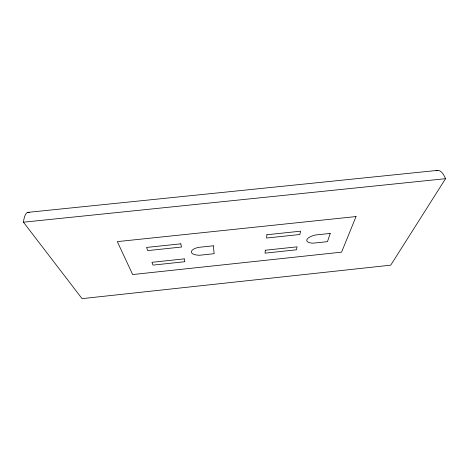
<?xml version="1.0" encoding="UTF-8"?>
<svg xmlns="http://www.w3.org/2000/svg" width="469" height="469" viewBox="0 0 469 469"><rect width="100%" height="100%" fill="white"/><g stroke="black" fill="none" stroke-linecap="round" stroke-linejoin="round"><path stroke-width="0.7" d="M436.1 170.822A25.361 9.45 84.8 0 1 445.55 178.689L390.724 265.167L82.057 298.636L23.45 222.195A26.053 7.51 83.3 0 1 29.283 212.51M27.882 212.363L437.8 170.364M23.45 222.195L445.55 178.689M265.319 250.229L265.02 253.154L296.402 249.807L297.065 246.846L265.319 250.229M266.902 234.74L266.568 238.035L299.832 234.512L300.582 231.188L266.902 234.74M330.223 233.427L327.468 241.641L312.999 243.182A11.104 4.11 -10 0 1 306.796 239.888A11.104 4.11 -10 0 1 315.303 235.004L330.223 233.427M356.035 216.561L341.59 252.14L132.645 274.547L117.32 241.617L356.035 216.561M184.182 258.876L151.962 262.306L152.976 265.114L184.821 261.714L184.182 258.876M180.794 243.827L146.58 247.439L147.723 250.604L181.515 247.028L180.794 243.827M213.348 245.803L198.194 247.409A11.109 4.198 -5.7 0 0 191.364 252.14A11.109 4.198 -5.7 0 0 199.454 255.265L214.145 253.7L213.348 245.803"/></g></svg>
